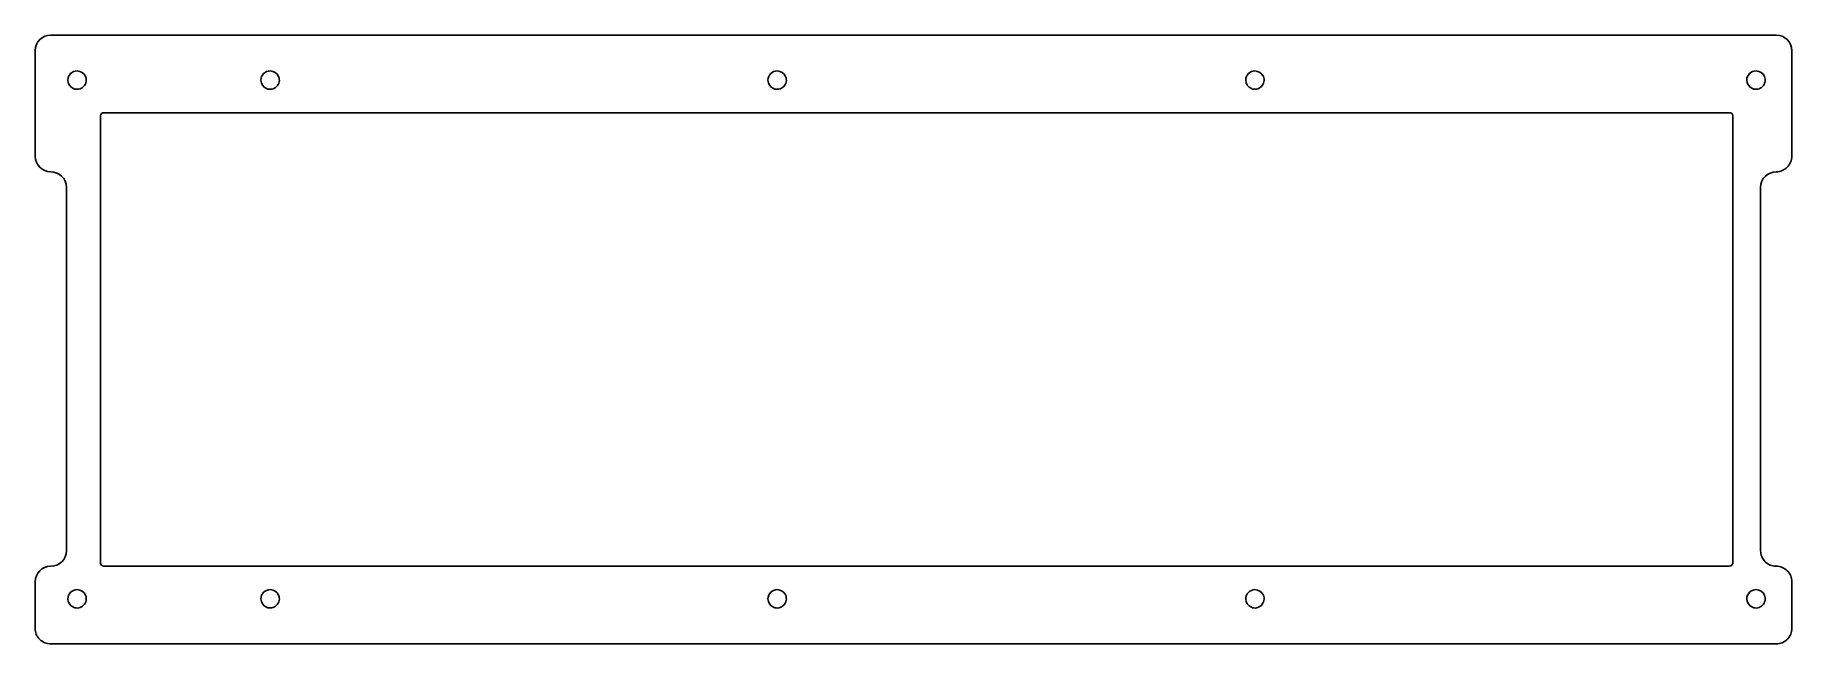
# Model space of a CAD drawing. Extents: x 0 to 299, y 193 to 297.
import ezdxf

# ---------------------------------------------------------------- set-up
doc = ezdxf.new("R2010")
doc.units = 0
doc.layers.add('Layer_1', color=7, linetype='CONTINUOUS')

msp = doc.modelspace()

# ---------------------------------------------------------------- linework, layer by layer
at = {"layer": 'Layer_1', "color": 3}
for p, q in [((59.43577, 296.8642), (2.79489, 296.8642)), ((244.60534, 296.8642), (59.43577, 296.8642)), ((296.48367, 296.8642), (244.60534, 296.8642)), ((0.14909, 294.2184), (0.14909, 276.2178)), ((299.13173, 276.2178), (299.12973, 294.2184)), ((7.28636, 290.7569), (7.28636, 290.7569)), ((40.143162, 290.757364), (40.143162, 290.757364)), ((126.4373, 290.7569), (126.4373, 290.7569)), ((207.74217, 290.7569), (207.74217, 290.7569)), ((293.0353, 290.7569), (293.0353, 290.7569)), ((11.26422, 283.1066), (11.25622, 206.9077)), ((44.60178, 283.6358), (11.79344, 283.6358)), ((83.64673, 283.6348), (45.66012, 283.6358)), ((146.35017, 283.6348), (84.70507, 283.6348)), ((187.40177, 283.6348), (146.35017, 283.6348)), ((249.13733, 283.6348), (187.40177, 283.6348)), ((288.54433, 283.6348), (249.13733, 283.6348)), ((289.07353, 206.9056), (289.07353, 283.1056)), ((2.79489, 273.572), (2.81689, 273.572)), ((296.46523, 273.572), (296.48613, 273.572)), ((293.80443, 268.7197), (293.81143, 270.9262)), ((293.81903, 209.016), (293.79743, 263.4281)), ((2.81759, 206.3744), (2.78859, 206.3744)), ((11.78534, 206.3785), (44.59363, 206.3785)), ((45.65197, 206.3785), (83.6469, 206.3785)), ((84.70524, 206.3785), (84.70534, 206.3764)), ((84.70534, 206.3764), (145.28461, 206.3764)), ((145.28461, 206.3764), (186.33532, 206.3764)), ((186.33532, 206.3764), (248.07513, 206.3764)), ((248.07513, 206.3764), (288.54433, 206.3764)), ((296.49251, 206.3752), (296.46591, 206.3752)), ((0.14259, 203.7286), (0.14199, 195.786)), ((299.13909, 195.7898), (299.13853, 203.7344)), ((7.28636, 202.3847), (7.28636, 202.3847)), ((40.143162, 202.385175), (40.143162, 202.385175)), ((126.43791, 202.3847), (126.43791, 202.3847)), ((207.74138, 202.3816), (207.74138, 202.3816)), ((293.0353, 202.3847), (293.0353, 202.3847)), ((2.78759, 193.1402), (52.18219, 193.1402)), ((57.47384, 193.1403), (243.92434, 193.1403)), ((249.21561, 193.144), (296.49345, 193.144)), ((249.216, 193.1404), (249.21561, 193.144))]:
    msp.add_line(p, q, dxfattribs=at)
for points in [[(2.79489, 296.8642), (1.333663, 296.864182), (0.149108, 295.679627), (0.14909, 294.2184)], [(299.12973, 294.2184), (299.129586, 295.679677), (297.944947, 296.8642), (296.48367, 296.8642)], [(5.72136, 289.1919), (5.72136, 289.606964), (5.886243, 290.005028), (6.179738, 290.298522)], [(6.179738, 290.298522), (6.473232, 290.592017), (6.871296, 290.7569), (7.28636, 290.7569)], [(7.28636, 290.7569), (7.919343, 290.7569), (8.489999, 290.3756), (8.732232, 289.7908)], [(38.578162, 289.192364), (38.578162, 289.607428), (38.743045, 290.005491), (39.03654, 290.298986)], [(39.03654, 290.298986), (39.330034, 290.59248), (39.728098, 290.757364), (40.143162, 290.757364)], [(40.143162, 290.757364), (40.776145, 290.757364), (41.346801, 290.376064), (41.589034, 289.791263)], [(124.8723, 289.1919), (124.8723, 289.606964), (125.037183, 290.005028), (125.330678, 290.298522)], [(125.330678, 290.298522), (125.624172, 290.592017), (126.022236, 290.7569), (126.4373, 290.7569)], [(126.4373, 290.7569), (127.070283, 290.7569), (127.640939, 290.3756), (127.883172, 289.7908)], [(206.17717, 289.1919), (206.17717, 289.606964), (206.342053, 290.005028), (206.635548, 290.298522)], [(206.635548, 290.298522), (206.929042, 290.592017), (207.327106, 290.7569), (207.74217, 290.7569)], [(207.74217, 290.7569), (208.375153, 290.7569), (208.945809, 290.3756), (209.188042, 289.7908)], [(291.4703, 289.1919), (291.4703, 289.606964), (291.635183, 290.005028), (291.928678, 290.298522)], [(291.928678, 290.298522), (292.222172, 290.592017), (292.620236, 290.7569), (293.0353, 290.7569)], [(293.0353, 290.7569), (293.668283, 290.7569), (294.238939, 290.3756), (294.481172, 289.7908)], [(6.68746, 287.746028), (6.10266, 287.988261), (5.72136, 288.558917), (5.72136, 289.1919)], [(8.392982, 288.085278), (7.945395, 287.637691), (7.272261, 287.503796), (6.68746, 287.746028)], [(8.732232, 289.7908), (8.974464, 289.205999), (8.840569, 288.532865), (8.392982, 288.085278)], [(39.544262, 287.746492), (38.959462, 287.988724), (38.578162, 288.55938), (38.578162, 289.192364)], [(41.249784, 288.085742), (40.802197, 287.638155), (40.129063, 287.50426), (39.544262, 287.746492)], [(41.589034, 289.791263), (41.831266, 289.206463), (41.697371, 288.533328), (41.249784, 288.085742)], [(125.8384, 287.746028), (125.2536, 287.988261), (124.8723, 288.558917), (124.8723, 289.1919)], [(127.543922, 288.085278), (127.096335, 287.637691), (126.423201, 287.503796), (125.8384, 287.746028)], [(127.883172, 289.7908), (128.125404, 289.205999), (127.991509, 288.532865), (127.543922, 288.085278)], [(207.14327, 287.746028), (206.55847, 287.988261), (206.17717, 288.558917), (206.17717, 289.1919)], [(208.848792, 288.085278), (208.401205, 287.637691), (207.728071, 287.503796), (207.14327, 287.746028)], [(209.188042, 289.7908), (209.430274, 289.205999), (209.296379, 288.532865), (208.848792, 288.085278)], [(292.4364, 287.746028), (291.8516, 287.988261), (291.4703, 288.558917), (291.4703, 289.1919)], [(294.141922, 288.085278), (293.694335, 287.637691), (293.021201, 287.503796), (292.4364, 287.746028)], [(294.481172, 289.7908), (294.723404, 289.205999), (294.589509, 288.532865), (294.141922, 288.085278)], [(11.79344, 283.6358), (11.501168, 283.635799), (11.264232, 283.398872), (11.26422, 283.1066)], [(45.66012, 283.6358), (45.30734, 283.635805), (44.95456, 283.635805), (44.60178, 283.6358)], [(84.70507, 283.6348), (84.35229, 283.634795), (83.99951, 283.634795), (83.64673, 283.6348)], [(288.918541, 283.479811), (288.819295, 283.579057), (288.684685, 283.634809), (288.54433, 283.6348)], [(289.07353, 283.1056), (289.073539, 283.245955), (289.017787, 283.380565), (288.918541, 283.479811)], [(0.14909, 276.2178), (0.149108, 274.756573), (1.333663, 273.572018), (2.79489, 273.572)], [(5.46269, 270.9262), (5.46269, 197.325), (5.46269, 277.6812), (5.46339, 209.0201)], [(298.356921, 274.346951), (298.853072, 274.84314), (299.131781, 275.516109), (299.13173, 276.2178)], [(2.81689, 273.572), (4.27809, 273.572), (5.46269, 272.3874), (5.46269, 270.9262)], [(293.81143, 270.9262), (293.81585, 272.388724), (295.0027, 273.571996), (296.46523, 273.572)], [(296.48613, 273.572), (297.187821, 273.572002), (297.860769, 273.850762), (298.356921, 274.346951)], [(293.79743, 263.4281), (293.796755, 265.191969), (293.799088, 266.955839), (293.80443, 268.7197)], [(2.78859, 206.3744), (1.32733, 206.374382), (0.142719, 205.18986), (0.14259, 203.7286)], [(5.46339, 209.0201), (5.46339, 207.5589), (4.27879, 206.3744), (2.81759, 206.3744)], [(11.25622, 206.9077), (11.256197, 206.767354), (11.311933, 206.632749), (11.411165, 206.533502)], [(11.411165, 206.533502), (11.510397, 206.434255), (11.644994, 206.378498), (11.78534, 206.3785)], [(44.59363, 206.3785), (44.94641, 206.378509), (45.29919, 206.378509), (45.65197, 206.3785)], [(83.6469, 206.3785), (83.99968, 206.378491), (84.35246, 206.378491), (84.70524, 206.3785)], [(288.54433, 206.3764), (288.684685, 206.376391), (288.819295, 206.432143), (288.918541, 206.531389)], [(288.918541, 206.531389), (289.017787, 206.630635), (289.073539, 206.765245), (289.07353, 206.9056)], [(294.594977, 207.146846), (294.098479, 207.642204), (293.819324, 208.314652), (293.81903, 209.016)], [(296.46591, 206.3752), (295.764564, 206.373881), (295.091475, 206.651489), (294.594977, 207.146846)], [(298.363139, 205.603502), (297.866778, 206.098884), (297.193777, 206.37652), (296.49251, 206.3752)], [(299.13853, 203.7344), (299.138465, 204.435669), (298.859501, 205.10812), (298.363139, 205.603502)], [(5.72136, 200.8197), (5.72136, 201.234764), (5.886243, 201.632828), (6.179738, 201.926322)], [(6.68746, 199.373828), (6.10266, 199.616061), (5.72136, 200.186717), (5.72136, 200.8197)], [(6.179738, 201.926322), (6.473232, 202.219817), (6.871296, 202.3847), (7.28636, 202.3847)], [(7.28636, 202.3847), (7.919343, 202.3847), (8.489999, 202.0034), (8.732232, 201.4186)], [(8.732232, 201.4186), (8.974464, 200.833799), (8.840569, 200.160665), (8.392982, 199.713078)], [(38.578162, 200.820175), (38.578162, 201.235239), (38.743045, 201.633303), (39.03654, 201.926797)], [(39.544262, 199.374303), (38.959462, 199.616536), (38.578162, 200.187192), (38.578162, 200.820175)], [(39.03654, 201.926797), (39.330034, 202.220292), (39.728098, 202.385175), (40.143162, 202.385175)], [(40.143162, 202.385175), (40.776145, 202.385175), (41.346801, 202.003875), (41.589034, 201.419075)], [(41.589034, 201.419075), (41.831266, 200.834274), (41.697371, 200.16114), (41.249784, 199.713553)], [(124.87291, 200.8197), (124.87291, 201.234764), (125.037793, 201.632828), (125.331288, 201.926322)], [(125.83901, 199.373828), (125.25421, 199.616061), (124.87291, 200.186717), (124.87291, 200.8197)], [(125.331288, 201.926322), (125.624782, 202.219817), (126.022846, 202.3847), (126.43791, 202.3847)], [(126.43791, 202.3847), (127.070893, 202.3847), (127.641549, 202.0034), (127.883782, 201.4186)], [(127.883782, 201.4186), (128.126014, 200.833799), (127.992119, 200.160665), (127.544532, 199.713078)], [(206.17638, 200.8166), (206.17638, 201.231664), (206.341263, 201.629728), (206.634758, 201.923222)], [(207.14248, 199.370728), (206.55768, 199.612961), (206.17638, 200.183617), (206.17638, 200.8166)], [(206.634758, 201.923222), (206.928252, 202.216717), (207.326316, 202.3816), (207.74138, 202.3816)], [(207.74138, 202.3816), (208.374363, 202.3816), (208.945019, 202.0003), (209.187252, 201.4155)], [(209.187252, 201.4155), (209.429484, 200.830699), (209.295589, 200.157565), (208.848002, 199.709978)], [(291.4703, 200.8197), (291.4703, 201.234764), (291.635183, 201.632828), (291.928678, 201.926322)], [(292.4364, 199.373828), (291.8516, 199.616061), (291.4703, 200.186717), (291.4703, 200.8197)], [(291.928678, 201.926322), (292.222172, 202.219817), (292.620236, 202.3847), (293.0353, 202.3847)], [(293.0353, 202.3847), (293.668283, 202.3847), (294.238939, 202.0034), (294.481172, 201.4186)], [(294.481172, 201.4186), (294.723404, 200.833799), (294.589509, 200.160665), (294.141922, 199.713078)], [(8.392982, 199.713078), (7.945395, 199.265491), (7.272261, 199.131596), (6.68746, 199.373828)], [(41.249784, 199.713553), (40.802197, 199.265966), (40.129063, 199.132071), (39.544262, 199.374303)], [(127.544532, 199.713078), (127.096945, 199.265491), (126.423811, 199.131596), (125.83901, 199.373828)], [(208.848002, 199.709978), (208.400415, 199.262391), (207.727281, 199.128496), (207.14248, 199.370728)], [(294.141922, 199.713078), (293.694335, 199.265491), (293.021201, 199.131596), (292.4364, 199.373828)], [(0.14199, 195.786), (0.141946, 195.084311), (0.420657, 194.411346), (0.916807, 193.915159)], [(298.364255, 193.918948), (298.860413, 194.415136), (299.139131, 195.088105), (299.13909, 195.7898)], [(0.916807, 193.915159), (1.412957, 193.418971), (2.085901, 193.140209), (2.78759, 193.1402)], [(52.18219, 193.1402), (53.946073, 193.140216), (55.709957, 193.140249), (57.47384, 193.1403)], [(243.92434, 193.1403), (245.688227, 193.140351), (247.452113, 193.140384), (249.216, 193.1404)], [(296.49345, 193.144), (297.195145, 193.144001), (297.868097, 193.42276), (298.364255, 193.918948)]]:
    msp.add_open_spline(points, degree=3, dxfattribs=at)

doc.saveas('drawing.dxf')
